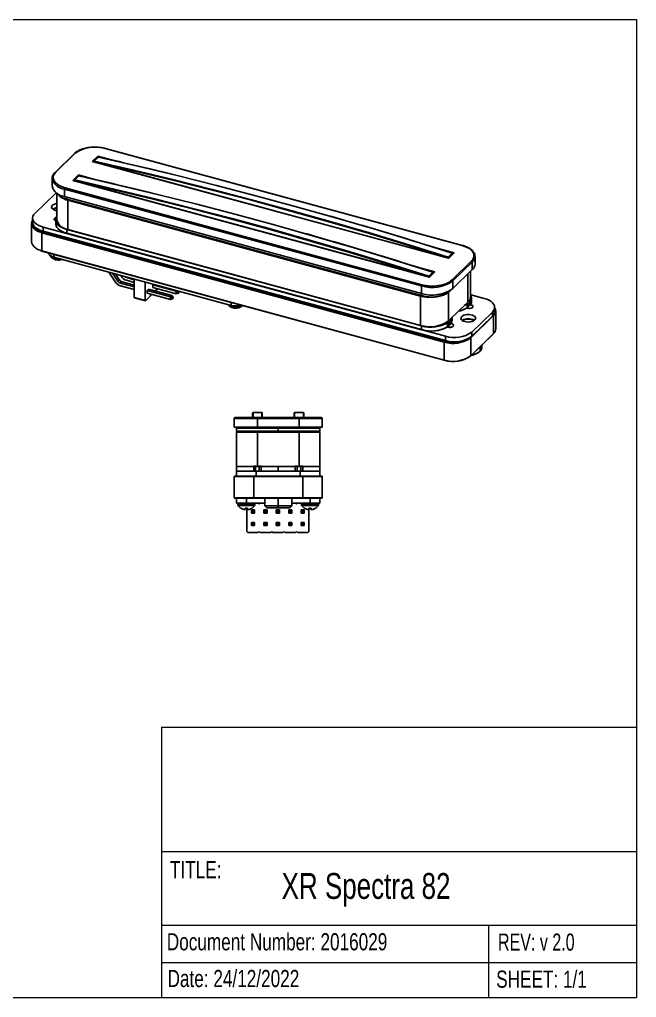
# Model space of a CAD drawing. Header units: millimetres. Extents: x 5 to 292, y 4 to 204.
# Drawn here: x 165.8 to 291.9, y 4.5 to 204.5 of the extents above; entities that cross this region are included whole.
import ezdxf

# ---------------------------------------------------------------- set-up
doc = ezdxf.new("R2010")
doc.units = ezdxf.units.MM
doc.layers.add('LAYER_1', color=179, linetype='Continuous')
doc.styles.add('SLDTEXTSTYLE0', font='TXT', dxfattribs={"width": 0.7})
doc.styles.add('SLDTEXTSTYLE1', font='TXT', dxfattribs={"width": 0.75})

msp = doc.modelspace()

# ---------------------------------------------------------------- linework, layer by layer
at = {"color": 7, "linetype": 'Continuous', "lineweight": 18}
for p, q in [((4.92, 204.48), (291.92, 204.48)), ((291.92, 204.48), (291.92, 4.48)), ((194.842, 59.73), (291.92, 59.73)), ((194.842, 59.73), (194.842, 4.48)), ((291.92, 34.257), (194.842, 34.257)), ((194.842, 19.24), (291.92, 19.24)), ((261.764, 11.63), (261.764, 19.24)), ((194.842, 11.63), (291.92, 11.63)), ((261.764, 4.48), (261.764, 11.63)), ((4.92, 4.48), (291.92, 4.48))]:
    msp.add_line(p, q, dxfattribs=at)
at = {"color": 7, "linetype": 'Continuous', "lineweight": 25}
for p, q in [((256.296, 158.27), (183.331, 178.1)), ((256.348, 158.291), (183.384, 178.121)), ((177.044, 177.093), (173.077, 173.221)), ((177.184, 177.121), (173.217, 173.249)), ((180.692, 175.469), (181.812, 176.562)), ((181.868, 176.343), (181.028, 175.523)), ((181.933, 176.358), (181.093, 175.538)), ((253.568, 155.663), (180.692, 175.469)), ((253.521, 155.711), (180.844, 175.463)), ((180.998, 175.452), (180.998, 175.422)), ((176.725, 171.597), (177.845, 172.69)), ((177.901, 172.471), (177.061, 171.651)), ((177.966, 172.487), (177.126, 171.667)), ((172.491, 171.984), (172.491, 170.441)), ((175.118, 170.083), (248.082, 150.253)), ((249.601, 151.791), (176.725, 171.597)), ((249.554, 151.839), (176.877, 171.591)), ((177.031, 171.58), (177.031, 171.55)), ((173.144, 168.936), (168.944, 164.836)), ((173.144, 168.936), (173.3, 169.075)), ((173.433, 168.973), (173.433, 163.464)), ((247.989, 149.99), (175.024, 169.82)), ((175.024, 169.82), (175.024, 168.278)), ((175.024, 168.278), (247.989, 148.447)), ((175.479, 167.759), (248.001, 148.049)), ((175.52, 167.658), (248.042, 147.948)), ((175.7, 167.528), (247.78, 147.938)), ((175.7, 167.528), (175.7, 161.528)), ((173.174, 165.434), (173.433, 165.378)), ((173.41, 164.14), (173.41, 164.192)), ((173.41, 164.192), (173.433, 164.187)), ((168.248, 162.704), (168.248, 159.018)), ((168.481, 163.875), (168.481, 163.018)), ((252.865, 139.699), (170.614, 162.053)), ((170.614, 161.196), (170.614, 162.053)), ((172.903, 163.697), (172.903, 163.688)), ((173.212, 163.481), (173.212, 162.709)), ((252.632, 138.528), (170.381, 160.882)), ((170.381, 160.882), (170.381, 157.196)), ((170.428, 161.013), (252.679, 138.659)), ((252.865, 138.842), (170.614, 161.196)), ((248.001, 141.835), (175.479, 161.545)), ((175.479, 161.545), (175.479, 160.774)), ((175.479, 160.774), (248.001, 141.064)), ((175.489, 160.748), (248.011, 141.038)), ((175.7, 161.528), (247.78, 141.938)), ((170.381, 157.196), (252.632, 134.842)), ((170.402, 157.145), (252.652, 134.791)), ((253.447, 155.874), (254.287, 156.694)), ((254.475, 156.656), (253.51, 155.714)), ((254.371, 156.586), (253.531, 155.766)), ((254.688, 156.756), (253.568, 155.663)), ((254.383, 156.566), (254.383, 156.61)), ((258.922, 154.483), (258.922, 156.026)), ((172.825, 155.88), (209.087, 146.025)), ((254.23, 151.232), (258.197, 155.104)), ((258.373, 154.884), (254.407, 151.012)), ((258.373, 153.341), (258.373, 154.884)), ((185.443, 150.774), (184.091, 152.818)), ((184.809, 152.623), (185.889, 150.991)), ((185.409, 152.46), (186.188, 151.282)), ((186.628, 151.931), (186.469, 152.172)), ((249.48, 152.002), (250.32, 152.822)), ((250.508, 152.784), (249.543, 151.842)), ((250.404, 152.714), (249.564, 151.894)), ((250.721, 152.884), (249.601, 151.791)), ((250.416, 152.694), (250.416, 152.738)), ((254.407, 149.469), (258.373, 153.341)), ((257.98, 147.746), (257.98, 152.957)), ((186.188, 151.282), (185.889, 150.991)), ((186.787, 150.836), (186.488, 150.545)), ((186.488, 150.545), (189.254, 149.793)), ((186.787, 150.836), (189.254, 150.166)), ((187.674, 151.702), (189.254, 151.272)), ((189.254, 150.723), (187.674, 151.153)), ((189.254, 147.654), (189.254, 151.415)), ((191.465, 147.053), (191.465, 150.814)), ((193.094, 150.228), (193.209, 150.34)), ((193.094, 149.68), (193.094, 150.228)), ((193.094, 150.228), (197.855, 148.934)), ((254.407, 151.012), (254.407, 149.469)), ((189.254, 149.244), (186.488, 149.996)), ((191.908, 149.071), (192.207, 149.363)), ((191.908, 148.523), (191.908, 149.071)), ((191.908, 149.071), (196.67, 147.777)), ((196.67, 147.229), (191.908, 148.523)), ((192.207, 149.363), (196.969, 148.069)), ((192.651, 148.21), (192.557, 147.947)), ((192.633, 148.16), (192.744, 148.13)), ((192.744, 148.13), (192.651, 148.21)), ((192.877, 148.26), (192.744, 148.13)), ((197.855, 148.386), (193.094, 149.68)), ((193.743, 149.104), (193.615, 148.98)), ((193.836, 149.367), (193.743, 149.104)), ((193.818, 149.317), (193.929, 149.287)), ((193.929, 149.287), (193.836, 149.367)), ((194.062, 149.417), (193.929, 149.287)), ((196.67, 147.777), (196.969, 148.069)), ((197.235, 147.728), (196.969, 148.069)), ((197.855, 148.934), (197.97, 149.046)), ((197.855, 148.386), (197.855, 148.934)), ((197.855, 148.934), (198.296, 148.763)), ((197.855, 148.386), (198.296, 148.535)), ((198.421, 148.885), (198.296, 148.763)), ((198.296, 148.763), (198.296, 148.535)), ((198.296, 148.535), (198.421, 148.656)), ((198.421, 148.885), (198.382, 148.934)), ((198.421, 148.656), (198.421, 148.885)), ((247.989, 148.447), (247.989, 149.99)), ((258.069, 148.184), (260.799, 147.442)), ((189.254, 147.654), (191.465, 147.053)), ((189.347, 147.574), (189.254, 147.654)), ((189.347, 147.574), (191.558, 146.973)), ((191.558, 146.973), (191.465, 147.053)), ((192.557, 147.947), (191.558, 146.973)), ((196.67, 147.229), (196.67, 147.777)), ((196.67, 147.777), (197.111, 147.606)), ((196.67, 147.229), (197.111, 147.378)), ((197.235, 147.728), (197.111, 147.606)), ((197.111, 147.606), (197.111, 147.378)), ((197.111, 147.378), (197.235, 147.499)), ((197.235, 147.499), (197.235, 147.728)), ((247.78, 147.938), (247.78, 141.938)), ((253.866, 143.188), (257.153, 146.396)), ((257.153, 146.405), (257.296, 146.343)), ((257.296, 145.486), (257.296, 146.343)), ((257.359, 146.597), (257.489, 146.724)), ((257.518, 146.504), (257.518, 145.647)), ((257.518, 145.681), (257.518, 146.452)), ((258.004, 147.035), (257.769, 147.064)), ((257.872, 145.992), (257.872, 146.85)), ((257.872, 146.798), (257.872, 146.027)), ((258.004, 146.178), (258.004, 147.035)), ((258.201, 146.871), (258.201, 147.643)), ((257.518, 145.638), (257.518, 145.637)), ((257.872, 145.983), (257.872, 145.984)), ((258.27, 140.559), (262.47, 144.659)), ((258.51, 145.807), (258.51, 145.815)), ((262.47, 143.802), (262.47, 144.659)), ((262.932, 144.763), (262.932, 145.62)), ((263.166, 141.219), (263.166, 144.905)), ((253.146, 142.557), (253.329, 142.472)), ((253.329, 141.614), (253.329, 142.472)), ((253.522, 142.852), (253.656, 142.983)), ((253.551, 142.632), (253.551, 141.775)), ((253.551, 141.809), (253.551, 142.581)), ((254.037, 143.163), (253.866, 143.188)), ((253.905, 142.121), (253.905, 142.978)), ((253.905, 142.926), (253.905, 142.155)), ((253.905, 142.111), (253.905, 142.112)), ((254.037, 142.306), (254.037, 143.163)), ((254.234, 142.999), (254.234, 143.548)), ((262.703, 143.944), (258.036, 139.389)), ((258.27, 139.702), (262.47, 143.802)), ((262.703, 140.258), (262.703, 143.944)), ((248.001, 141.835), (248.001, 141.064)), ((253.551, 141.766), (253.551, 141.765)), ((254.543, 141.935), (254.543, 141.944)), ((258.018, 135.655), (262.685, 140.21)), ((258.036, 135.703), (262.703, 140.258)), ((258.27, 139.702), (258.27, 140.559)), ((252.632, 134.842), (252.632, 138.528)), ((252.865, 138.842), (252.865, 139.699)), ((258.036, 139.389), (258.036, 135.703)), ((259.378, 136.238), (259.738, 136.484)), ((260.29, 137.335), (260.29, 137.873)), ((215.348, 124.096), (213.548, 124.096)), ((223.848, 124.096), (222.048, 124.096)), ((214.448, 122.896), (209.698, 122.896)), ((209.698, 121.096), (209.698, 122.896)), ((209.898, 123.096), (214.448, 123.096)), ((213.448, 123.096), (213.448, 123.996)), ((213.548, 123.1), (215.348, 123.1)), ((214.448, 123.096), (222.948, 123.096)), ((214.448, 123.096), (214.448, 122.896)), ((214.448, 122.896), (214.448, 121.096)), ((222.948, 122.896), (214.448, 122.896)), ((215.448, 123.996), (215.448, 123.096)), ((221.948, 123.096), (221.948, 123.996)), ((222.048, 123.1), (223.848, 123.1)), ((222.948, 123.096), (227.498, 123.096)), ((222.948, 123.096), (222.948, 122.896)), ((222.948, 121.096), (222.948, 122.896)), ((227.698, 122.896), (222.948, 122.896)), ((223.948, 123.996), (223.948, 123.096)), ((227.698, 122.896), (227.698, 121.096)), ((214.448, 121.096), (209.698, 121.096)), ((218.698, 120.896), (210.198, 120.896)), ((210.198, 120.896), (210.198, 120.296)), ((210.198, 120.296), (218.698, 120.296)), ((210.198, 120.096), (210.198, 113.096)), ((210.198, 120.096), (211.959, 120.096)), ((215.082, 120.096), (211.959, 120.096)), ((214.448, 121.096), (222.948, 121.096)), ((214.448, 120.096), (214.448, 113.096)), ((215.082, 120.096), (222.313, 120.096)), ((227.198, 120.896), (218.698, 120.896)), ((218.698, 120.896), (218.698, 120.296)), ((218.698, 120.296), (227.198, 120.296)), ((225.437, 120.096), (222.313, 120.096)), ((227.698, 121.096), (222.948, 121.096)), ((222.948, 120.096), (222.948, 113.096)), ((225.437, 120.096), (227.198, 120.096)), ((227.198, 120.896), (227.198, 120.296)), ((227.198, 120.096), (227.198, 113.096)), ((210.198, 113.096), (210.31, 113.096)), ((214.068, 113.046), (210.198, 113.046)), ((210.198, 113.046), (210.198, 112.146)), ((210.198, 112.146), (214.068, 112.146)), ((210.198, 111.096), (210.198, 112.096)), ((214.198, 112.096), (210.198, 112.096)), ((210.198, 111.096), (210.198, 112.096)), ((210.31, 113.096), (214.024, 113.096)), ((213.648, 112.106), (213.648, 112.096)), ((213.648, 112.106), (215.248, 112.106)), ((213.689, 112.106), (213.689, 113.106)), ((213.689, 113.106), (214.068, 113.106)), ((214.068, 113.106), (214.068, 112.106)), ((214.17, 113.106), (214.068, 113.106)), ((214.827, 113.046), (214.068, 113.046)), ((214.068, 112.146), (214.068, 113.046)), ((214.068, 112.146), (214.827, 112.146)), ((214.108, 113.096), (214.448, 113.096)), ((214.198, 111.096), (214.198, 112.096)), ((214.198, 112.096), (223.198, 112.096)), ((214.448, 113.096), (214.734, 113.096)), ((214.827, 113.106), (214.734, 113.106)), ((214.827, 113.106), (215.207, 113.106)), ((214.827, 112.106), (214.827, 113.106)), ((218.698, 113.046), (214.827, 113.046)), ((214.827, 113.046), (214.827, 112.146)), ((214.827, 112.146), (218.698, 112.146)), ((214.872, 113.096), (215.728, 113.096)), ((215.207, 112.106), (215.207, 113.106)), ((215.248, 112.096), (215.248, 112.106)), ((215.728, 113.096), (221.667, 113.096)), ((218.698, 113.046), (218.698, 112.146)), ((222.568, 113.046), (218.698, 113.046)), ((218.698, 112.146), (222.568, 112.146)), ((218.708, 113.096), (218.708, 113.076)), ((218.708, 112.116), (218.708, 112.096)), ((221.667, 113.096), (222.524, 113.096)), ((222.148, 112.106), (222.148, 112.096)), ((222.148, 112.106), (223.748, 112.106)), ((222.189, 112.106), (222.189, 113.106)), ((222.189, 113.106), (222.568, 113.106)), ((222.568, 113.106), (222.568, 112.106)), ((222.568, 113.106), (222.662, 113.106)), ((223.327, 113.046), (222.568, 113.046)), ((222.568, 112.146), (222.568, 113.046)), ((222.568, 112.146), (223.327, 112.146)), ((222.662, 113.096), (222.948, 113.096)), ((222.948, 113.096), (223.287, 113.096)), ((223.198, 111.096), (223.198, 112.096)), ((227.198, 112.096), (223.198, 112.096)), ((223.226, 113.106), (223.327, 113.106)), ((223.327, 112.106), (223.327, 113.106)), ((223.327, 113.106), (223.707, 113.106)), ((227.198, 113.046), (223.327, 113.046)), ((223.327, 113.046), (223.327, 112.146)), ((223.327, 112.146), (227.198, 112.146)), ((223.372, 113.096), (227.086, 113.096)), ((223.707, 112.106), (223.707, 113.106)), ((223.748, 112.096), (223.748, 112.106)), ((227.086, 113.096), (227.198, 113.096)), ((227.198, 113.046), (227.198, 112.146)), ((227.198, 111.096), (227.198, 112.096)), ((213.698, 110.996), (209.698, 110.996)), ((209.698, 106.696), (209.698, 110.996)), ((209.798, 111.096), (213.158, 111.096)), ((214.198, 111.096), (213.158, 111.096)), ((213.698, 110.996), (213.698, 111.096)), ((223.698, 110.996), (213.698, 110.996)), ((213.698, 110.996), (213.698, 106.696)), ((214.198, 111.096), (223.198, 111.096)), ((224.238, 111.096), (223.198, 111.096)), ((223.698, 110.996), (223.698, 111.096)), ((227.698, 110.996), (223.698, 110.996)), ((223.698, 106.696), (223.698, 110.996)), ((224.238, 111.096), (227.598, 111.096)), ((227.698, 110.996), (227.698, 106.696)), ((209.698, 106.696), (213.698, 106.696)), ((213.698, 106.596), (209.798, 106.596)), ((210.198, 106.596), (210.198, 105.596)), ((212.198, 106.596), (212.198, 105.596)), ((213.698, 106.696), (223.698, 106.696)), ((213.698, 106.696), (213.698, 106.596)), ((223.698, 106.596), (213.698, 106.596)), ((215.948, 106.596), (215.948, 105.046)), ((218.698, 106.596), (218.698, 105.046)), ((221.448, 105.046), (221.448, 106.596)), ((223.698, 106.696), (227.698, 106.696)), ((223.698, 106.696), (223.698, 106.596)), ((227.598, 106.596), (223.698, 106.596)), ((225.198, 106.596), (225.198, 105.596)), ((227.198, 106.596), (227.198, 105.596)), ((210.198, 105.596), (212.198, 105.596)), ((210.448, 105.396), (210.448, 105.196)), ((211.038, 104.561), (211.015, 104.561)), ((211.965, 104.561), (211.941, 104.283)), ((212.43, 104.561), (211.965, 104.561)), ((212.198, 105.596), (215.948, 105.596)), ((212.276, 99.796), (212.276, 104.561)), ((212.454, 104.283), (212.43, 104.561)), ((213.226, 104.186), (213.412, 103.999)), ((213.226, 104.186), (213.866, 104.186)), ((213.226, 103.546), (213.226, 104.186)), ((213.381, 104.561), (213.358, 104.561)), ((213.679, 103.999), (213.866, 104.186)), ((213.866, 104.186), (213.866, 103.546)), ((213.948, 105.196), (213.948, 105.396)), ((214.616, 105.596), (214.816, 105.396)), ((214.816, 105.396), (215.016, 105.596)), ((215.766, 104.186), (215.952, 103.999)), ((215.766, 104.186), (216.406, 104.186)), ((215.766, 103.546), (215.766, 104.186)), ((215.948, 105.046), (216.398, 104.596)), ((215.948, 105.046), (218.698, 105.046)), ((216.219, 103.999), (216.406, 104.186)), ((218.698, 104.596), (216.398, 104.596)), ((216.406, 104.186), (216.406, 103.546)), ((218.306, 104.186), (218.492, 103.999)), ((218.306, 104.186), (218.946, 104.186)), ((218.306, 103.546), (218.306, 104.186)), ((218.698, 105.046), (221.448, 105.046)), ((218.698, 104.596), (218.698, 105.046)), ((220.998, 104.596), (218.698, 104.596)), ((218.759, 103.999), (218.946, 104.186)), ((218.946, 104.186), (218.946, 103.546)), ((220.846, 104.186), (221.032, 103.999)), ((220.846, 104.186), (221.486, 104.186)), ((220.846, 103.546), (220.846, 104.186)), ((220.998, 104.596), (221.448, 105.046)), ((221.299, 103.999), (221.486, 104.186)), ((221.448, 105.596), (225.198, 105.596)), ((221.486, 104.186), (221.486, 103.546)), ((222.236, 105.596), (222.436, 105.396)), ((222.436, 105.396), (222.636, 105.596)), ((223.386, 104.186), (223.572, 103.999)), ((223.386, 104.186), (224.026, 104.186)), ((223.386, 103.546), (223.386, 104.186)), ((223.448, 105.396), (223.448, 105.196)), ((223.839, 103.999), (224.026, 104.186)), ((224.038, 104.561), (224.015, 104.561)), ((224.026, 104.186), (224.026, 103.546)), ((224.965, 104.561), (224.941, 104.283)), ((225.43, 104.561), (224.965, 104.561)), ((224.976, 104.561), (224.976, 99.796)), ((225.198, 105.596), (227.198, 105.596)), ((225.368, 104.561), (225.391, 104.283)), ((225.454, 104.283), (225.43, 104.561)), ((225.499, 104.265), (225.499, 104.252)), ((226.381, 104.561), (226.358, 104.561)), ((226.948, 105.196), (226.948, 105.396)), ((213.226, 103.546), (213.412, 103.732)), ((213.866, 103.546), (213.226, 103.546)), ((213.679, 103.999), (213.412, 103.999)), ((213.412, 103.999), (213.412, 103.732)), ((213.412, 103.732), (213.679, 103.732)), ((213.679, 103.732), (213.679, 103.999)), ((213.679, 103.732), (213.866, 103.546)), ((215.766, 103.546), (215.952, 103.732)), ((216.406, 103.546), (215.766, 103.546)), ((215.952, 103.999), (215.952, 103.732)), ((216.219, 103.999), (215.952, 103.999)), ((215.952, 103.732), (216.219, 103.732)), ((216.219, 103.732), (216.219, 103.999)), ((216.219, 103.732), (216.406, 103.546)), ((218.306, 103.546), (218.492, 103.732)), ((218.946, 103.546), (218.306, 103.546)), ((218.759, 103.999), (218.492, 103.999)), ((218.492, 103.999), (218.492, 103.732)), ((218.492, 103.732), (218.759, 103.732)), ((218.759, 103.732), (218.759, 103.999)), ((218.759, 103.732), (218.946, 103.546)), ((220.846, 103.546), (221.032, 103.732)), ((221.486, 103.546), (220.846, 103.546)), ((221.032, 103.999), (221.032, 103.732)), ((221.299, 103.999), (221.032, 103.999)), ((221.032, 103.732), (221.299, 103.732)), ((221.299, 103.732), (221.299, 103.999)), ((221.299, 103.732), (221.486, 103.546)), ((223.386, 103.546), (223.572, 103.732)), ((224.026, 103.546), (223.386, 103.546)), ((223.839, 103.999), (223.572, 103.999)), ((223.572, 103.999), (223.572, 103.732)), ((223.572, 103.732), (223.839, 103.732)), ((223.839, 103.732), (223.839, 103.999)), ((223.839, 103.732), (224.026, 103.546)), ((213.226, 101.646), (213.412, 101.459)), ((213.226, 101.646), (213.866, 101.646)), ((213.226, 101.006), (213.226, 101.646)), ((213.226, 101.006), (213.412, 101.192)), ((213.866, 101.006), (213.226, 101.006)), ((213.679, 101.459), (213.412, 101.459)), ((213.412, 101.459), (213.412, 101.192)), ((213.412, 101.192), (213.679, 101.192)), ((213.679, 101.459), (213.866, 101.646)), ((213.679, 101.192), (213.679, 101.459)), ((213.679, 101.192), (213.866, 101.006)), ((213.866, 101.646), (213.866, 101.006)), ((215.766, 101.646), (215.952, 101.459)), ((215.766, 101.646), (216.406, 101.646)), ((215.766, 101.006), (215.766, 101.646)), ((215.766, 101.006), (215.952, 101.192)), ((216.406, 101.006), (215.766, 101.006)), ((215.952, 101.459), (215.952, 101.192)), ((216.219, 101.459), (215.952, 101.459)), ((215.952, 101.192), (216.219, 101.192)), ((216.219, 101.459), (216.406, 101.646)), ((216.219, 101.192), (216.219, 101.459)), ((216.219, 101.192), (216.406, 101.006)), ((216.406, 101.646), (216.406, 101.006)), ((218.306, 101.646), (218.492, 101.459)), ((218.306, 101.646), (218.946, 101.646)), ((218.306, 101.006), (218.306, 101.646)), ((218.306, 101.006), (218.492, 101.192)), ((218.946, 101.006), (218.306, 101.006)), ((218.759, 101.459), (218.492, 101.459)), ((218.492, 101.459), (218.492, 101.192)), ((218.492, 101.192), (218.759, 101.192)), ((218.759, 101.459), (218.946, 101.646)), ((218.759, 101.192), (218.759, 101.459)), ((218.759, 101.192), (218.946, 101.006)), ((218.946, 101.646), (218.946, 101.006)), ((220.846, 101.646), (221.032, 101.459)), ((220.846, 101.646), (221.486, 101.646)), ((220.846, 101.006), (220.846, 101.646)), ((220.846, 101.006), (221.032, 101.192)), ((221.486, 101.006), (220.846, 101.006)), ((221.299, 101.459), (221.032, 101.459)), ((221.032, 101.459), (221.032, 101.192)), ((221.032, 101.192), (221.299, 101.192)), ((221.299, 101.459), (221.486, 101.646)), ((221.299, 101.192), (221.299, 101.459)), ((221.299, 101.192), (221.486, 101.006)), ((221.486, 101.646), (221.486, 101.006)), ((223.386, 101.646), (223.572, 101.459)), ((223.386, 101.646), (224.026, 101.646)), ((223.386, 101.006), (223.386, 101.646)), ((223.386, 101.006), (223.572, 101.192)), ((224.026, 101.006), (223.386, 101.006)), ((223.839, 101.459), (223.572, 101.459)), ((223.572, 101.459), (223.572, 101.192)), ((223.572, 101.192), (223.839, 101.192)), ((223.839, 101.459), (224.026, 101.646)), ((223.839, 101.192), (223.839, 101.459)), ((223.839, 101.192), (224.026, 101.006)), ((224.026, 101.646), (224.026, 101.006)), ((212.476, 99.596), (212.276, 99.796)), ((214.616, 99.596), (212.476, 99.596)), ((214.816, 99.796), (214.616, 99.596)), ((215.016, 99.596), (214.816, 99.796)), ((217.156, 99.596), (215.016, 99.596)), ((217.356, 99.796), (217.156, 99.596)), ((217.556, 99.596), (217.356, 99.796)), ((219.696, 99.596), (217.556, 99.596)), ((219.896, 99.796), (219.696, 99.596)), ((220.096, 99.596), (219.896, 99.796)), ((222.236, 99.596), (220.096, 99.596)), ((222.436, 99.796), (222.236, 99.596)), ((222.636, 99.596), (222.436, 99.796)), ((224.776, 99.596), (222.636, 99.596)), ((224.976, 99.796), (224.776, 99.596))]:
    msp.add_line(p, q, dxfattribs=at)
at = {"color": 8, "linetype": 'Continuous', "lineweight": 25}
for p, q in [((181.812, 176.562), (185.371, 175.595)), ((182.373, 175.108), (181.051, 175.406)), ((177.845, 172.69), (181.404, 171.723)), ((178.406, 171.236), (177.084, 171.534)), ((175.479, 168.154), (175.479, 167.759)), ((170.381, 160.882), (170.29, 160.908)), ((170.06, 157.293), (170.381, 157.196)), ((172.825, 156.487), (172.825, 155.88)), ((250.895, 157.787), (254.688, 156.756)), ((254.371, 156.555), (254.371, 156.586)), ((172.942, 155.823), (173.309, 155.749)), ((253.396, 155.744), (252.959, 155.884)), ((253.531, 155.766), (253.531, 155.735)), ((246.928, 153.915), (250.721, 152.884)), ((249.429, 151.872), (248.992, 152.012)), ((250.404, 152.683), (250.404, 152.714)), ((257.489, 152.478), (257.489, 146.724)), ((187.788, 151.814), (187.674, 151.702)), ((248.082, 150.253), (248.398, 150.175)), ((249.564, 151.894), (249.564, 151.863)), ((248.001, 148.444), (248.001, 148.049)), ((253.522, 148.709), (253.522, 142.852)), ((209.087, 146.632), (209.087, 146.025)), ((259.972, 137.563), (259.972, 136.674)), ((213.548, 124.096), (213.548, 123.1)), ((215.348, 123.1), (215.348, 124.096)), ((222.048, 124.096), (222.048, 123.1)), ((223.848, 123.1), (223.848, 124.096)), ((213.548, 123.1), (213.548, 123.096)), ((215.348, 123.1), (215.348, 123.096)), ((222.048, 123.096), (222.048, 123.1)), ((223.848, 123.096), (223.848, 123.1)), ((218.698, 113.046), (218.698, 113.096)), ((218.698, 112.096), (218.698, 112.146)), ((210.448, 105.396), (213.948, 105.396)), ((210.448, 105.196), (213.948, 105.196)), ((210.485, 105.08), (213.911, 105.08)), ((223.448, 105.396), (226.948, 105.396)), ((223.448, 105.196), (226.948, 105.196)), ((223.485, 105.08), (226.911, 105.08))]:
    msp.add_line(p, q, dxfattribs=at)
at = {"color": 7, "linetype": 'Continuous', "lineweight": 25, "flags": 128}
for points in [[(254.287, 156.694), (246.252, 159.215), (238.214, 161.652), (230.173, 164.006), (222.131, 166.276), (214.089, 168.462), (206.047, 170.563), (198.006, 172.58), (189.968, 174.512), (181.933, 176.358)], [(181.093, 175.538), (189.128, 173.692), (197.166, 171.76), (205.207, 169.743), (213.249, 167.642), (221.291, 165.456), (229.333, 163.186), (237.374, 160.832), (245.412, 158.395), (253.447, 155.874)], [(252.959, 155.884), (245.362, 158.265), (237.325, 160.702), (229.285, 163.055), (221.244, 165.325), (213.203, 167.51), (205.162, 169.612), (197.122, 171.628), (189.085, 173.56), (182.373, 175.108)], [(173.217, 173.249), (172.956, 172.943), (172.782, 172.621), (172.699, 172.289), (172.708, 171.955), (172.809, 171.625), (173.001, 171.305), (173.279, 171.003), (173.638, 170.725), (174.07, 170.475), (174.567, 170.26), (175.118, 170.083)], [(250.32, 152.822), (242.285, 155.343), (234.247, 157.78), (226.207, 160.134), (218.165, 162.404), (210.122, 164.59), (202.08, 166.691), (194.04, 168.708), (186.001, 170.64), (177.966, 172.487)], [(177.126, 171.667), (185.161, 169.82), (193.199, 167.888), (201.24, 165.871), (209.282, 163.77), (217.325, 161.584), (225.367, 159.314), (233.407, 156.96), (241.445, 154.523), (249.48, 152.002)], [(248.992, 152.012), (241.395, 154.393), (233.358, 156.83), (225.318, 159.183), (217.277, 161.453), (209.236, 163.639), (201.195, 165.74), (193.155, 167.756), (185.118, 169.688), (178.406, 171.236)], [(173.433, 166.855), (173.298, 166.83), (172.972, 166.734), (172.702, 166.599), (172.506, 166.434), (172.396, 166.249), (172.379, 166.055), (172.455, 165.866), (172.621, 165.692), (172.866, 165.545), (173.174, 165.434)], [(170.614, 162.053), (170.084, 162.226), (169.613, 162.439), (169.212, 162.688), (168.892, 162.966), (168.66, 163.266), (168.522, 163.582), (168.482, 163.904), (168.54, 164.226), (168.695, 164.539), (168.944, 164.836)], [(173.37, 164.071), (173.277, 164.045), (173.071, 163.949), (172.942, 163.823), (172.904, 163.681), (172.963, 163.541), (173.111, 163.42), (173.212, 163.372)], [(175.479, 161.545), (174.946, 161.717), (174.468, 161.928), (174.055, 162.172), (173.718, 162.446), (173.462, 162.742), (173.294, 163.054), (173.217, 163.375), (173.233, 163.699), (173.342, 164.018), (173.41, 164.14)], [(173.433, 164.135), (173.38, 164.033), (173.279, 163.719), (173.269, 163.402), (173.349, 163.087), (173.517, 162.781), (173.771, 162.492), (174.104, 162.224), (174.51, 161.985), (174.979, 161.779), (175.502, 161.611)], [(173.433, 164.229), (173.424, 164.215), (173.41, 164.192)], [(170.29, 160.908), (169.851, 161.055), (169.379, 161.268), (168.978, 161.517), (168.658, 161.795), (168.426, 162.096), (168.289, 162.411), (168.248, 162.734), (168.306, 163.055), (168.462, 163.369), (168.481, 163.397)], [(170.614, 161.196), (170.084, 161.368), (169.613, 161.582), (169.212, 161.831), (168.892, 162.109), (168.66, 162.409), (168.522, 162.724), (168.481, 163.018)], [(173.212, 162.709), (173.217, 162.604), (173.294, 162.282), (173.462, 161.97), (173.718, 161.674), (174.055, 161.401), (174.468, 161.156), (174.946, 160.946), (175.479, 160.774)], [(258.197, 155.104), (258.458, 155.41), (258.632, 155.732), (258.715, 156.063), (258.706, 156.398), (258.604, 156.728), (258.413, 157.047), (258.134, 157.349), (257.776, 157.628), (257.344, 157.878), (256.847, 158.093), (256.296, 158.27)], [(171.759, 156.791), (171.77, 156.685), (171.848, 156.487), (172, 156.301), (172.22, 156.134), (172.498, 155.991), (172.825, 155.88)], [(172.21, 155.972), (172.364, 155.837), (172.402, 155.81)], [(173.461, 155.312), (173.46, 155.312), (173.423, 155.319)], [(208.471, 146.117), (208.626, 145.982), (208.663, 145.955)], [(257.518, 146.452), (257.138, 146.194), (256.736, 145.989)], [(256.891, 146.141), (257.071, 146.237), (257.254, 146.349)], [(257.255, 145.477), (257.337, 145.451), (257.601, 145.407), (257.879, 145.413), (258.136, 145.467), (258.342, 145.563), (258.472, 145.689), (258.51, 145.831), (258.451, 145.971), (258.303, 146.092), (258.084, 146.18), (257.997, 146.2)], [(257.518, 146.504), (257.41, 146.553), (257.355, 146.602)], [(257.611, 146.862), (257.733, 146.868), (257.872, 146.85)], [(260.799, 147.442), (261.33, 147.269), (261.801, 147.056), (262.202, 146.807), (262.522, 146.529), (262.754, 146.229), (262.892, 145.913), (262.932, 145.591), (262.874, 145.269), (262.719, 144.956), (262.47, 144.659)], [(209.722, 145.457), (209.721, 145.457), (209.684, 145.464)], [(256.84, 142.695), (257.192, 142.627), (257.565, 142.606), (257.938, 142.633), (258.285, 142.708), (258.585, 142.824), (258.82, 142.975), (258.974, 143.152), (259.038, 143.343), (259.008, 143.536), (258.886, 143.719), (258.679, 143.881), (258.401, 144.011), (258.068, 144.101), (257.702, 144.146), (257.326, 144.143), (256.964, 144.092), (256.637, 143.995), (256.368, 143.86), (256.172, 143.695), (256.062, 143.51), (256.045, 143.317), (256.121, 143.127), (256.287, 142.953), (256.532, 142.806), (256.84, 142.695)], [(257.231, 145.477), (257.337, 145.442), (257.601, 145.399), (257.879, 145.404), (258.136, 145.458), (258.342, 145.554), (258.472, 145.681), (258.51, 145.807)], [(253.288, 141.605), (253.37, 141.579), (253.634, 141.535), (253.912, 141.541), (254.169, 141.595), (254.375, 141.691), (254.505, 141.818), (254.543, 141.959), (254.484, 142.099), (254.336, 142.22), (254.117, 142.308), (254.03, 142.328)], [(253.384, 142.736), (253.443, 142.681), (253.551, 142.632)], [(253.905, 142.978), (253.766, 142.996), (253.656, 142.991)], [(253.878, 143.003), (254.067, 143.305), (254.12, 143.436)], [(254.207, 143.52), (254.104, 143.234), (253.905, 142.926)], [(253.264, 141.605), (253.37, 141.571), (253.634, 141.527), (253.912, 141.532), (254.169, 141.586), (254.375, 141.682), (254.505, 141.809), (254.543, 141.935)]]:
    msp.add_lwpolyline(points, dxfattribs=at)
at = {"color": 8, "linetype": 'Continuous', "lineweight": 25, "flags": 128}
for points in [[(168.481, 163.311), (168.405, 163.132), (168.348, 162.819), (168.388, 162.504), (168.522, 162.197), (168.748, 161.904), (169.06, 161.633), (169.451, 161.39), (169.911, 161.182), (170.428, 161.013)], [(172.402, 155.81), (172.632, 155.685), (172.959, 155.569)], [(172.526, 155.98), (172.607, 155.941), (172.942, 155.823)], [(248.001, 148.049), (248.003, 148.018), (248.008, 147.991), (248.017, 147.97), (248.028, 147.955), (248.042, 147.948)], [(208.663, 145.955), (208.893, 145.83), (209.221, 145.714)], [(213.548, 123.1), (213.528, 123.099), (213.518, 123.096)], [(215.378, 123.096), (215.367, 123.099), (215.348, 123.1)], [(222.048, 123.1), (222.028, 123.099), (222.018, 123.096)], [(223.878, 123.096), (223.867, 123.099), (223.848, 123.1)]]:
    msp.add_lwpolyline(points, dxfattribs=at)
at = {"color": 7, "linetype": 'Continuous', "lineweight": 25}
for centre, radius, start, end in [((181.222, 171.553), 6.878, 72.14281, 125.95214), ((181.938, 176.272), 0.1, 77.34236, 134.30503), ((181.098, 175.452), 0.1, 134.30503, 180), ((181.242, 175.418), 0.192, 141.03246, 183.46202), ((177.971, 172.4), 0.1, 77.34236, 134.30503), ((175.246, 171.102), 2.833, 193.49232, 265.50471), ((175.433, 169.823), 0.409, 140.51294, 180.34344), ((177.131, 171.58), 0.1, 134.30503, 180), ((177.276, 171.546), 0.192, 141.03246, 183.46202), ((176.819, 171.987), 4.598, 235.70206, 255.90826), ((173.654, 164.215), 1.796, 97.06618, 124.92607), ((173.297, 163.753), 0.399, 189.3596, 257.67101), ((176.018, 164.195), 2.686, 195.79572, 263.20131), ((170.586, 160.883), 0.204, 140.51294, 180.34344), ((176.734, 165.512), 4.915, 241.51368, 255.47994), ((170.556, 159.629), 2.387, 194.81339, 258.02837), ((254.25, 156.578), 0.122, 3.39922, 72.19569), ((254.283, 156.61), 0.1, 0, 72.30866), ((173.759, 157.393), 2.102, 222.51809, 254.61673), ((173.762, 158.661), 3.195, 255.45288, 278.32486), ((173.708, 157.219), 1.92, 254.69091, 261.45038), ((173.759, 157.393), 2.102, 261.84499, 290.60809), ((253.615, 155.733), 0.219, 139.99984, 177.18037), ((253.41, 155.758), 0.122, 3.39922, 72.19569), ((258.131, 154.87), 0.243, 3.39156, 74.33381), ((257.337, 154.542), 1.587, 310.79189, 357.84622), ((249.648, 151.862), 0.219, 139.99984, 177.18037), ((249.443, 151.887), 0.122, 3.39922, 72.19569), ((250.283, 152.707), 0.122, 3.39922, 72.19569), ((250.316, 152.738), 0.1, 0, 72.30866), ((187.018, 151.799), 1.88, 213.04739, 253.61849), ((186.792, 151.578), 1.078, 213.04739, 253.61849), ((187.091, 151.87), 1.078, 213.04739, 253.61849), ((188.204, 152.956), 1.88, 213.04739, 253.61849), ((187.961, 152.705), 1.044, 224.96209, 253.98519), ((250.152, 157.07), 7.403, 253.01156, 305.08339), ((248.398, 149.993), 0.409, 140.51294, 180.34344), ((250.199, 158.338), 8.36, 257.55973, 285.89315), ((254.164, 150.998), 0.243, 3.39156, 74.33381), ((250.152, 155.527), 7.403, 253.01156, 305.08339), ((256.921, 147.68), 1.226, 318.92178, 30.20033), ((256.94, 147.638), 1.255, 317.99929, 33.98646), ((210.02, 147.538), 2.102, 222.51809, 254.61673), ((210.017, 149.498), 3.596, 255.00104, 287.94294), ((249.757, 155.494), 7.81, 255.33832, 273.88152), ((255.633, 148.882), 3.034, 303.21569, 308.39574), ((256.577, 147.791), 1.404, 310.50465, 358.13345), ((257.711, 145.348), 0.697, 76.59592, 106.04475), ((257.711, 145.305), 0.697, 76.59592, 106.04475), ((257.71, 146.109), 0.708, 76.74763, 101.80189), ((256.535, 147.94), 1.725, 320.80977, 328.35856), ((256.874, 146.902), 1.327, 318.74639, 358.6767), ((256.535, 147.073), 1.725, 320.80977, 328.35856), ((210.024, 148.233), 2.644, 252.30375, 302.15425), ((209.97, 147.364), 1.92, 254.69091, 261.45038), ((210.02, 147.538), 2.102, 261.84499, 312.6192), ((254.553, 149.906), 5.175, 281.06054, 301.46237), ((254.682, 149.615), 4.85, 280.4937, 305.78704), ((255.633, 148.015), 3.034, 303.21569, 308.39574), ((261.612, 144.806), 1.321, 310.50465, 358.13345), ((261.92, 144.895), 1.232, 309.45582, 34.78805), ((249.736, 148.139), 6.502, 252.48852, 305.60643), ((249.954, 148.33), 6.782, 253.26612, 302.03504), ((250.01, 148.352), 6.727, 258.68485, 299.16013), ((251.666, 145.01), 3.034, 303.21569, 308.39574), ((253.744, 141.477), 0.697, 76.59592, 106.04475), ((253.744, 141.433), 0.697, 76.59592, 106.04475), ((253.743, 142.236), 0.709, 76.75923, 101.38349), ((252.568, 144.068), 1.725, 320.80977, 328.35856), ((252.908, 143.03), 1.327, 318.74639, 358.6767), ((252.568, 143.201), 1.725, 320.80977, 328.35856), ((257.54, 140.997), 2.317, 57.40871, 122.59129), ((249.954, 147.558), 6.782, 253.26612, 302.03504), ((248.013, 141.051), 0.0135, 260.73183, 323.96753), ((249.962, 147.667), 6.901, 253.69631, 298.80751), ((254.707, 145.535), 6.12, 252.48852, 305.60643), ((251.666, 144.144), 3.034, 303.21569, 308.39574), ((262.639, 140.256), 0.0646, 315.35447, 1.91129), ((261.845, 141.262), 1.321, 310.50465, 358.13345), ((254.473, 144.364), 6.12, 252.48852, 305.60643), ((252.836, 138.529), 0.204, 140.51294, 180.34344), ((254.484, 144.646), 6.253, 253.21933, 300.55733), ((254.707, 144.678), 6.12, 252.48852, 305.60643), ((257.855, 138.625), 2.832, 276.55189, 302.55006), ((257.997, 139.055), 3.094, 276.60733, 309.67656), ((259.37, 137.37), 0.92, 310.82808, 357.81002), ((254.473, 140.678), 6.12, 252.48852, 305.60643), ((252.657, 134.818), 0.027, 260.73183, 323.96753), ((254.474, 140.492), 5.967, 252.48852, 305.60643), ((257.971, 135.709), 0.0715, 251.58383, 311.32619), ((213.548, 123.996), 0.1, 90, 180), ((215.348, 123.996), 0.1, 0, 90), ((222.048, 123.996), 0.1, 90, 180), ((223.848, 123.996), 0.1, 0, 90), ((209.898, 122.896), 0.2, 90, 180), ((227.498, 122.896), 0.2, 0, 90), ((210.398, 120.896), 0.2, 90, 180), ((210.398, 120.296), 0.2, 180, 270), ((218.498, 120.896), 0.2, 0, 90), ((218.498, 120.296), 0.2, 270, 0), ((218.898, 120.896), 0.2, 90, 180), ((218.898, 120.296), 0.2, 180, 270), ((226.998, 120.896), 0.2, 0, 90), ((226.998, 120.296), 0.2, 270, 0), ((210.248, 113.046), 0.05, 90, 180), ((210.248, 112.146), 0.05, 180, 270), ((218.648, 113.046), 0.05, 0, 90), ((218.648, 112.146), 0.05, 270, 0), ((218.748, 113.046), 0.05, 90, 180), ((218.748, 112.146), 0.05, 180, 270), ((227.148, 113.046), 0.05, 0, 90), ((227.148, 112.146), 0.05, 270, 0), ((209.798, 110.996), 0.1, 90, 180), ((227.598, 110.996), 0.1, 0, 90), ((209.798, 106.696), 0.1, 180, 270), ((227.598, 106.696), 0.1, 270, 0), ((210.648, 105.396), 0.2, 90, 180), ((210.648, 105.196), 0.2, 180, 215.40086), ((212.198, 106.297), 2.102, 215.40086, 235.73654), ((212.197, 106.316), 2.104, 236.57045, 255.07436), ((212.025, 106.012), 1.768, 257.9089, 264.48547), ((211.766, 104.634), 0.392, 283.15132, 296.55577), ((212.629, 104.634), 0.392, 243.44423, 256.84868), ((212.37, 106.012), 1.768, 275.51453, 282.0911), ((212.199, 106.316), 2.104, 284.92564, 303.42955), ((212.198, 106.297), 2.102, 304.26346, 324.59914), ((213.748, 105.396), 0.2, 0, 90), ((213.748, 105.196), 0.2, 324.59914, 0), ((223.648, 105.396), 0.2, 90, 180), ((223.648, 105.196), 0.2, 180, 215.40086), ((225.198, 106.297), 2.102, 215.40086, 235.73654), ((225.197, 106.316), 2.104, 236.57045, 255.07436), ((225.025, 106.012), 1.768, 257.9089, 264.48547), ((224.766, 104.634), 0.392, 283.15132, 296.55577), ((224.78, 104.853), 0.612, 288.68221, 291.4914), ((223.669, 104.89), 1.466, 335.57763, 347.02945), ((226.726, 104.89), 1.466, 192.97055, 204.42237), ((225.603, 104.818), 0.575, 248.36046, 259.58226), ((225.629, 104.634), 0.392, 243.44423, 256.84868), ((225.37, 106.012), 1.768, 275.51453, 282.0911), ((225.416, 105.828), 1.584, 275.82944, 282.77984), ((225.199, 106.316), 2.104, 284.92564, 303.42955), ((225.231, 106.274), 2.061, 285.05163, 303.7714), ((225.198, 106.297), 2.102, 304.26346, 324.59914), ((226.748, 105.396), 0.2, 0, 90), ((226.748, 105.196), 0.2, 324.59914, 0)]:
    msp.add_arc(centre, radius, start, end, dxfattribs=at)
at = {"color": 8, "linetype": 'Continuous', "lineweight": 25}
for centre, radius, start, end in [((183.375, 178.068), 0.0541, 80.73183, 143.96753), ((177.139, 176.985), 0.143, 71.58383, 131.32619), ((181.914, 176.292), 0.0692, 73.98229, 132.16493), ((181.956, 176.34), 0.0297, 83.86921, 140.87306), ((181.049, 175.462), 0.053, 191.67995, 254.68182), ((181.074, 175.472), 0.0692, 73.98229, 132.16493), ((173.172, 173.113), 0.143, 71.58491, 131.30179), ((177.947, 172.419), 0.0701, 74.39679, 131.75042), ((177.989, 172.468), 0.0297, 83.86921, 140.87306), ((175.249, 172.651), 2.84, 193.76881, 265.45404), ((177.082, 171.591), 0.053, 191.67995, 254.68182), ((177.107, 171.599), 0.0701, 74.39679, 131.75042), ((176.223, 171.309), 3.627, 220.33111, 258.16342), ((175.579, 167.741), 0.102, 169.35156, 234.37442), ((173.69, 164.014), 1.916, 97.69056, 121.61338), ((175.504, 160.769), 0.0255, 169.35156, 234.37442), ((175.595, 161.543), 0.116, 156.36851, 178.89641), ((256.34, 158.238), 0.0541, 80.71229, 143.97042), ((170.431, 157.187), 0.0511, 169.35156, 234.37442), ((173.145, 156.913), 1.278, 210.86606, 260.84507), ((254.309, 156.679), 0.0262, 79.90363, 145.13924), ((254.35, 156.611), 0.0332, 310.64064, 357.99746), ((257.339, 156.084), 1.585, 310.77161, 358.20567), ((173.759, 158.783), 3.237, 255.3904, 274.55382), ((253.443, 155.889), 0.151, 258.48549, 305.57009), ((250.342, 152.807), 0.0262, 79.90363, 145.13924), ((250.383, 152.739), 0.0332, 310.64064, 357.99746), ((249.477, 152.017), 0.151, 258.48549, 305.57009), ((251.405, 154.41), 4.252, 284.75557, 311.62875), ((249.984, 154.035), 6.306, 251.67045, 306.9947), ((209.551, 147.362), 1.603, 226.4587, 257.48521), ((210.021, 148.852), 2.997, 247.5761, 291.96759), ((210.011, 148.592), 2.91, 253.89368, 297.62059), ((262.588, 143.939), 0.115, 2.47685, 47.55206), ((261.927, 144.988), 1.133, 323.12768, 27.49972), ((257.54, 140.852), 2.373, 59.95277, 120.04723), ((248.117, 141.833), 0.116, 156.13031, 178.89871), ((248.026, 141.059), 0.0255, 169.35156, 234.37442), ((257.92, 139.383), 0.117, 2.68659, 49.65896), ((252.682, 134.833), 0.0511, 169.35156, 234.37442), ((257.972, 135.701), 0.0646, 315.35447, 1.91129)]:
    msp.add_arc(centre, radius, start, end, dxfattribs=at)
at = {"color": 7, "linetype": 'Continuous', "lineweight": 25}
for centre, major_axis, ratio, start_param, end_param in [((181.812, 176.391), (-0.057, 0.22), 0.2766156, 4.4851241, 5.5295983), ((180.692, 175.297), (0.267, 0.069), 0.6092359, 0.8172093, 1.4139655), ((177.845, 172.519), (-0.057, 0.22), 0.2766156, 4.4851241, 5.5295983), ((176.725, 171.425), (0.267, 0.069), 0.6092359, 0.8172093, 1.4139655), ((254.688, 156.584), (0.267, 0.069), 0.6092359, 1.4139655, 2.3243833), ((253.568, 155.491), (-0.057, 0.22), 0.2766156, 5.5295983, 6.1263545), ((250.721, 152.713), (0.267, 0.069), 0.6092359, 1.4139655, 2.3243833), ((249.601, 151.619), (-0.057, 0.22), 0.2766156, 5.5295983, 6.1263545)]:
    msp.add_ellipse(centre, major_axis=major_axis, ratio=ratio, start_param=start_param, end_param=end_param, dxfattribs=at)
for points, knots in [([(183.384, 178.121), (183.287, 178.147), (183.005, 178.219), (182.514, 178.31), (181.911, 178.379), (181.297, 178.406), (180.68, 178.391), (180.073, 178.334), (179.484, 178.237), (178.924, 178.099), (178.401, 177.924), (177.924, 177.714), (177.502, 177.47), (177.219, 177.257), (177.08, 177.126), (177.044, 177.093)], [0, 0, 0, 0, 0.0442845, 0.1283832, 0.2124226, 0.2964016, 0.3803631, 0.4643452, 0.548383, 0.6325228, 0.7168138, 0.8013045, 0.8860306, 0.9709805, 1, 1, 1, 1]), ([(196.987, 172.839), (195.488, 173.205), (191.572, 174.163), (186.563, 175.328), (183.054, 176.122), (181.959, 176.369)], [0, 0, 0, 0, 0.2991264, 0.7814262, 1, 1, 1, 1]), ([(173.077, 173.221), (173.026, 173.168), (172.878, 173.016), (172.688, 172.747), (172.546, 172.412), (172.485, 172.151), (172.497, 172.006), (172.499, 171.975)], [0, 0, 0, 0, 0.1416495, 0.4083497, 0.6721061, 0.930264, 1, 1, 1, 1]), ([(193.02, 168.967), (191.521, 169.333), (187.605, 170.291), (182.596, 171.457), (179.087, 172.25), (177.993, 172.497)], [0, 0, 0, 0, 0.2991264, 0.7814262, 1, 1, 1, 1]), ([(173.396, 169.037), (173.431, 168.972), (173.521, 168.805), (173.749, 168.558), (174.067, 168.295), (174.454, 168.06), (174.89, 167.859), (175.256, 167.731), (175.469, 167.672), (175.52, 167.658)], [0, 0, 0, 0, 0.1052696, 0.2721459, 0.4423366, 0.6143147, 0.7867106, 0.9497398, 1, 1, 1, 1]), ([(254.313, 156.705), (253.042, 157.108), (249.356, 158.279), (243.253, 160.165), (236.003, 162.334), (230.862, 163.84), (228.139, 164.604), (227.833, 164.69)], [0, 0, 0, 0, 0.1440884, 0.4178507, 0.6916137, 0.9653767, 1, 1, 1, 1]), ([(250.346, 152.833), (249.075, 153.237), (245.389, 154.407), (239.286, 156.293), (232.036, 158.462), (226.895, 159.969), (224.172, 160.732), (223.866, 160.818)], [0, 0, 0, 0, 0.1440884, 0.4178507, 0.6916137, 0.9653767, 1, 1, 1, 1]), ([(258.914, 156.035), (258.913, 156.116), (258.91, 156.31), (258.811, 156.609), (258.637, 156.926), (258.387, 157.227), (258.065, 157.509), (257.675, 157.766), (257.225, 157.992), (256.778, 158.167), (256.473, 158.255), (256.348, 158.291)], [0, 0, 0, 0, 0.0835941, 0.1983436, 0.3140488, 0.4319558, 0.5519666, 0.6732133, 0.79487, 0.9164087, 1, 1, 1, 1]), ([(170.088, 157.24), (170.088, 157.24), (170.185, 157.202), (170.293, 157.174), (170.402, 157.145)], [0, 0, 0, 0, 0.0032968, 1, 1, 1, 1]), ([(172.033, 156.312), (172.043, 156.265), (172.07, 156.145), (172.199, 155.977), (172.321, 155.852), (172.414, 155.801), (172.423, 155.796)], [0, 0, 0, 0, 0.2299817, 0.5846129, 0.9595184, 1, 1, 1, 1]), ([(172.983, 155.549), (173.043, 155.534), (173.216, 155.491), (173.524, 155.452), (173.899, 155.444), (174.14, 155.475), (174.26, 155.49)], [0, 0, 0, 0, 0.1503363, 0.4350079, 0.7190949, 1, 1, 1, 1]), ([(248.042, 147.948), (248.134, 147.924), (248.4, 147.855), (248.866, 147.771), (249.439, 147.711), (250.021, 147.693), (250.603, 147.716), (251.173, 147.782), (251.722, 147.888), (252.239, 148.033), (252.714, 148.215), (253.14, 148.432), (253.505, 148.681), (253.766, 148.909), (253.874, 149.062), (253.91, 149.113)], [0, 0, 0, 0, 0.0436815, 0.1266242, 0.2094987, 0.2923096, 0.3751099, 0.4579434, 0.540858, 0.6239125, 0.7071688, 0.7906834, 0.8744801, 0.9584649, 1, 1, 1, 1]), ([(208.406, 146.21), (208.424, 146.182), (208.485, 146.086), (208.583, 145.997), (208.676, 145.946), (208.685, 145.941)], [0, 0, 0, 0, 0.2693534, 0.9287947, 1, 1, 1, 1]), ([(209.244, 145.694), (209.304, 145.679), (209.477, 145.636), (209.786, 145.597), (210.161, 145.591), (210.53, 145.629), (210.876, 145.71), (211.189, 145.828), (211.352, 145.939), (211.433, 145.994)], [0, 0, 0, 0, 0.0806737, 0.2334346, 0.3858818, 0.5384246, 0.6915399, 0.8459447, 1, 1, 1, 1]), ([(214.048, 112.106), (214.05, 112.107), (214.055, 112.11), (214.062, 112.12), (214.067, 112.133), (214.068, 112.141), (214.068, 112.146)], [0, 0, 0, 0, 0.1483814, 0.5050687, 0.75188, 1, 1, 1, 1]), ([(214.847, 112.106), (214.845, 112.107), (214.84, 112.11), (214.834, 112.12), (214.828, 112.133), (214.828, 112.141), (214.827, 112.146)], [0, 0, 0, 0, 0.1483814, 0.5050687, 0.75188, 1, 1, 1, 1]), ([(222.548, 112.106), (222.55, 112.107), (222.555, 112.11), (222.562, 112.12), (222.567, 112.133), (222.568, 112.141), (222.568, 112.146)], [0, 0, 0, 0, 0.1483814, 0.5050687, 0.75188, 1, 1, 1, 1]), ([(223.347, 112.106), (223.345, 112.107), (223.34, 112.11), (223.334, 112.12), (223.328, 112.133), (223.328, 112.141), (223.327, 112.146)], [0, 0, 0, 0, 0.1483814, 0.5050687, 0.75188, 1, 1, 1, 1])]:
    msp.add_open_spline(points, degree=3, knots=knots, dxfattribs=at)

# ---------------------------------------------------------------- texts
at = {"layer": 'LAYER_1', "attachment_point": 1}
for s, insert, char_height, style in [('TITLE:', (196.554, 32.358), 3.5, 'SLDTEXTSTYLE1'), ('XR Spectra 82', (219.393, 29.926), 5.29167, 'SLDTEXTSTYLE1'), ('Document Number: 2016029', (195.922, 17.612), 3.5, 'SLDTEXTSTYLE1'), ('REV: v 2.0', (263.626, 17.552), 3.5, 'SLDTEXTSTYLE0'), ('Date: 24/12/2022', (196.07, 10.106), 3.5, 'SLDTEXTSTYLE1'), ('SHEET: 1/1', (263.251, 9.971), 3.5, 'SLDTEXTSTYLE1')]:
    msp.add_mtext(s, dxfattribs=dict(at, insert=insert, char_height=char_height, style=style))

doc.saveas('drawing.dxf')
